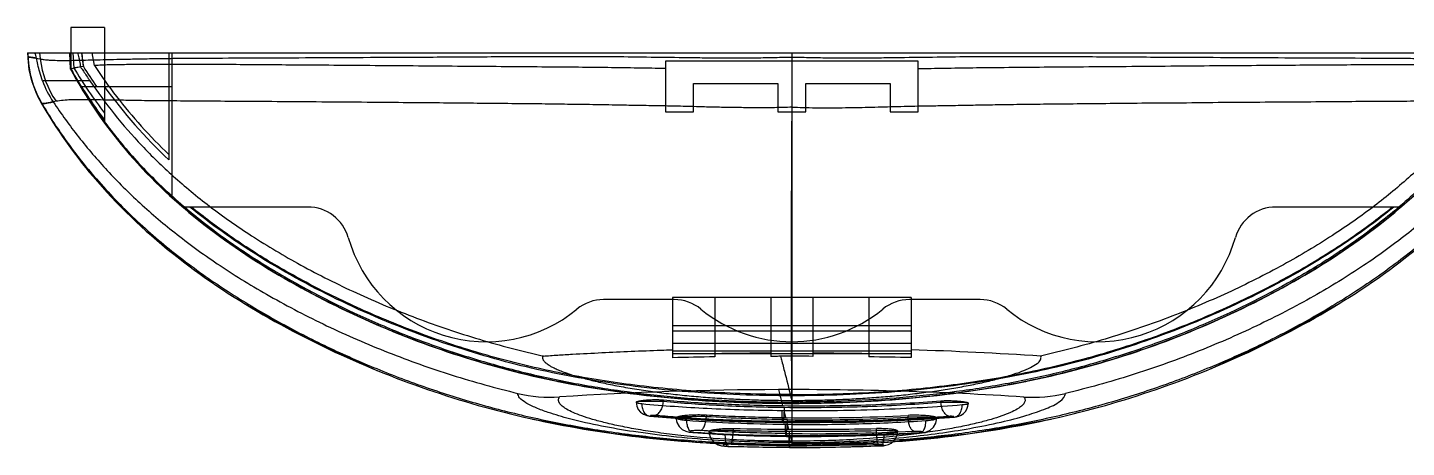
# Model space of a CAD drawing. Header units: inches. Extents: x 67 to 1213, y 469 to 1118.
# Drawn here: x 377.67 to 426.81, y 973.88 to 988.85 of the extents above; entities that cross this region are included whole.
import ezdxf

# ---------------------------------------------------------------- set-up
doc = ezdxf.new("R2010")
doc.units = ezdxf.units.IN
doc.header["$MEASUREMENT"] = 0

msp = doc.modelspace()

# ---------------------------------------------------------------- linework, layer by layer
at = {"color": 7, "linetype": 'Continuous'}
for p, q in [((379.20629, 988.84955), (379.20629, 987.37311)), ((380.40635, 988.84955), (379.20635, 988.84955)), ((380.40635, 988.84955), (380.40635, 985.4868)), ((377.66637, 987.94955), (377.67525, 987.7769)), ((377.66656, 987.94955), (432.14615, 987.94955)), ((377.67321, 987.94955), (377.68439, 987.73624)), ((378.09094, 987.94955), (378.11542, 987.73116)), ((379.2, 987.36773), (379.16983, 987.94955)), ((379.17021, 987.93599), (379.20018, 987.35523)), ((379.17527, 987.94955), (379.20638, 987.3559)), ((379.27863, 987.94955), (379.31835, 987.40186)), ((379.59343, 987.94756), (379.64727, 987.45887)), ((380.04844, 987.49552), (379.9741, 987.94955)), ((382.70635, 987.94955), (382.70635, 984.12917)), ((382.80635, 987.94955), (382.80635, 982.80657)), ((404.90635, 987.94955), (404.90629, 986.01562)), ((379.19976, 987.36621), (379.34641, 987.10921)), ((379.37613, 987.06045), (379.20596, 987.36249)), ((379.65466, 987.45982), (379.64976, 987.45918)), ((409.40624, 987.64949), (400.40635, 987.64949)), ((400.40635, 987.64949), (400.40635, 985.84949)), ((409.40635, 985.84949), (409.40635, 987.64949)), ((379.88874, 986.94955), (378.20263, 986.94955)), ((379.48133, 986.88134), (379.34641, 987.10921)), ((379.44903, 986.93498), (379.52256, 986.8127)), ((401.40635, 986.84949), (404.40635, 986.84949)), ((401.40635, 985.84949), (401.40635, 986.84949)), ((404.40635, 986.84949), (404.40635, 985.84949)), ((405.40635, 986.84949), (408.40635, 986.84949)), ((405.40635, 985.84949), (405.40635, 986.84949)), ((408.40635, 986.84949), (408.40635, 985.84949)), ((379.55081, 986.74949), (382.80616, 986.74949)), ((378.16379, 986.16124), (378.16337, 986.16148)), ((378.1634, 986.16143), (378.16379, 986.16124)), ((378.23471, 986.04363), (378.16721, 986.1565)), ((378.17071, 986.14996), (378.24457, 986.02732)), ((404.90635, 986.01563), (404.90633, 973.99676)), ((400.40635, 985.84949), (401.40635, 985.84949)), ((404.40635, 985.84949), (405.40635, 985.84949)), ((408.40635, 985.84949), (409.40635, 985.84949)), ((387.65523, 982.44955), (383.19488, 982.44955)), ((426.61782, 982.44955), (422.15748, 982.44955)), ((386.61755, 980.02485), (387.77122, 979.3789)), ((400.71429, 979.14955), (398.19842, 979.14955)), ((409.15635, 979.22453), (400.65635, 979.22453)), ((400.65635, 979.22453), (400.65635, 977.07795)), ((402.15635, 979.22453), (402.15635, 977.10534)), ((404.15635, 979.22453), (404.15635, 977.12538)), ((405.65635, 979.22453), (405.65635, 977.12604)), ((407.65635, 979.22453), (407.65635, 977.10747)), ((411.61429, 979.14955), (409.09842, 979.14955)), ((409.15635, 979.22453), (409.15635, 977.07941)), ((400.65635, 978.2244), (409.15635, 978.2244)), ((409.15635, 978.0244), (400.65635, 978.0244)), ((409.15635, 977.57796), (400.65635, 977.57796)), ((396.04014, 977.1368), (396.01765, 977.12991)), ((396.01765, 977.12991), (396.01909, 977.13555)), ((396.05304, 977.13769), (396.0191, 977.13535)), ((400.65635, 977.32796), (409.15635, 977.32796)), ((400.65635, 977.2244), (409.15635, 977.2244)), ((400.32693, 975.57213), (400.32693, 975.51479)), ((404.43647, 975.93959), (404.57907, 975.36829)), ((404.90482, 975.72025), (404.90482, 975.49663)), ((404.90597, 975.55492), (404.90598, 975.49663)), ((404.55852, 975.1963), (404.62219, 975.19563)), ((404.62219, 975.19563), (404.68573, 974.94107)), ((404.90631, 975.49663), (404.9063, 975.44993)), ((410.22135, 975.48168), (410.22135, 975.53915)), ((401.86043, 975.03866), (401.86043, 974.97404)), ((404.59802, 974.80143), (404.6054, 974.77175)), ((404.68124, 974.70222), (404.74554, 974.70147)), ((404.74554, 974.70147), (404.78894, 974.5276)), ((409.05065, 974.95528), (409.05065, 975.01975)), ((402.81673, 974.55332), (402.81673, 974.48343)), ((404.70428, 974.37417), (404.72831, 974.2776)), ((404.81223, 974.30705), (404.84403, 974.30694)), ((404.84403, 974.30694), (404.89578, 974.09963)), ((407.92377, 974.47788), (407.92377, 974.54768)), ((401.63399, 974.05455), (404.90635, 973.94955)), ((404.80707, 973.96112), (404.8266, 973.88264)), ((404.90635, 973.94955), (408.17871, 974.05455)), ((404.90635, 974.05067), (404.90635, 973.94955))]:
    msp.add_line(p, q, dxfattribs=at)
for points in [[(377.67526, 987.77672), (377.73938, 987.26569), (377.86264, 986.81155), (378.01902, 986.43153)], [(378.16667, 986.15742), (378.04627, 986.37834), (377.91907, 986.66472), (377.80836, 986.99519), (377.72683, 987.36005), (377.68343, 987.75447)], [(378.16931, 986.1523), (378.01638, 986.43974), (377.86362, 986.81662), (377.74515, 987.25987), (377.68353, 987.75268)], [(419.55857, 978.19495), (420.82866, 978.76802), (422.04148, 979.37889), (423.19517, 980.02485)], [(385.37011, 979.02538), (387.63815, 977.75811), (390.1185, 976.626)], [(387.77122, 979.37889), (388.98399, 978.76804), (390.25403, 978.19499)], [(419.69418, 976.62599), (422.17455, 977.75811), (424.44259, 979.02537)], [(396.57032, 976.23179), (398.12203, 975.95118), (399.73056, 975.73181), (401.39796, 975.57477), (403.12388, 975.48072), (404.90585, 975.44955)], [(404.90635, 975.44955), (406.6884, 975.48071), (408.4144, 975.57474), (410.08188, 975.73178), (411.69049, 975.95115), (413.24227, 976.23176)], [(399.35482, 975.49113), (399.37701, 975.35471), (399.43257, 975.23422), (399.51587, 975.13418), (399.62227, 975.05862), (399.73664, 975.01417), (399.83965, 974.99663)], [(410.70142, 974.96072), (410.77783, 974.97072), (410.86102, 974.99315), (410.94438, 975.03143), (411.02189, 975.08596), (411.09059, 975.15745), (411.1457, 975.24452), (411.18287, 975.34486), (411.19804, 975.45509)], [(395.66236, 974.89157), (398.55095, 974.37043), (401.63398, 974.05455)], [(399.8392, 974.99667), (400.89835, 974.91069), (402.0632, 974.841), (403.3069, 974.79261), (404.59887, 974.76676)], [(400.77509, 974.93627), (400.80695, 974.76224), (400.88859, 974.61958), (401.00353, 974.51522), (401.1301, 974.45295), (401.25104, 974.42296), (401.37447, 974.4087)], [(404.59887, 974.76676), (405.90675, 974.7637), (407.20133, 974.78361), (408.45173, 974.82495), (409.62753, 974.88536), (410.70188, 974.96075)], [(408.17872, 974.05455), (411.26176, 974.37043), (414.15035, 974.89157)], [(409.48376, 974.39694), (409.59293, 974.40857), (409.71196, 974.43601), (409.84051, 974.49655), (409.95671, 974.59883), (410.04104, 974.7416), (410.07501, 974.92102)], [(401.37382, 974.40874), (402.43996, 974.34274), (403.5629, 974.29723), (404.72171, 974.27262)], [(401.95388, 974.44898), (401.98178, 974.28341), (402.05572, 974.1447), (402.16173, 974.03989), (402.28191, 973.97333), (402.39708, 973.93946), (402.50987, 973.92298), (402.62993, 973.91543)], [(404.72171, 974.27262), (405.95079, 974.2692), (407.1713, 974.28935), (408.35725, 974.33257), (409.48411, 974.39696)], [(408.07586, 973.93265), (408.16804, 973.93922), (408.25956, 973.95375), (408.35494, 973.98262), (408.45208, 974.03332), (408.54117, 974.10818), (408.61359, 974.20596), (408.66189, 974.32315), (408.67944, 974.45493)], [(402.62983, 973.91543), (403.35611, 973.89606), (404.08869, 973.88353), (404.8246, 973.87764)], [(404.8246, 973.87764), (405.9188, 973.88097), (407.0059, 973.89925), (408.07597, 973.93265)]]:
    msp.add_lwpolyline(points, dxfattribs=at)
for centre, radius, start, end in [((533.0428, 1006.94679), 154.62099, 187.0581174, 187.2402704), ((381.17855, 987.93869), 3.49997, 183.000807, 210.516032), ((381.17959, 987.91938), 3.5, 182.999811, 209.900653), ((381.60407, 988.17347), 3.51658, 187.225611, 213.748481), ((393.67377, 995.53491), 16.61904, 209.434912, 217.029648), ((393.34025, 995.01947), 16.07672, 208.45881, 210.957808), ((393.61029, 995.26273), 16.42915, 208.748863, 216.516126), ((393.62334, 995.59714), 16.59774, 209.702076, 217.22109), ((394.08726, 996.24688), 17.215, 210.91714, 217.372233), ((394.49529, 996.83829), 17.5556, 212.290724, 215.077035), ((381.48515, 988.12947), 3.48814, 199.771219, 213.601909), ((395.35796, 997.58434), 18.46907, 215.919948, 226.763015), ((387.65523, 980.94955), 1.5, 15.815138, 90.000035), ((422.15748, 980.94955), 1.5, 90.000141, 164.184862), ((394.00635, 982.74855), 5.101, 195.815138, 309.424804), ((415.80635, 982.74855), 5.101, 230.575196, 344.184862), ((398.19842, 977.64955), 1.5, 90, 129.424804), ((400.71429, 977.64955), 1.5, 50.575196, 90), ((409.09842, 977.64955), 1.5, 90, 129.424804), ((411.61429, 977.64955), 1.5, 50.575196, 90), ((404.90635, 982.74855), 5.101, 230.575196, 309.424804), ((405.51713, 751.95864), 225.17179, 90.8551946, 91.2369393), ((405.02997, 809.39521), 167.8466, 90.2982187, 90.9809813), ((404.97605, 745.47328), 231.65391, 89.8317372, 90.1159777), ((404.94035, 818.24004), 159.00143, 89.0212482, 89.7419901), ((404.74032, 781.16991), 195.95925, 88.7087029, 89.1473599), ((404.96263, 843.3783), 134.04526, 86.2280891, 88.207157), ((396.30416, 980.64603), 4.97824, 256.474509, 273.641586), ((404.87795, 845.92825), 130.01209, 90.1945595, 93.6415401), ((404.87702, 845.92415), 130.01619, 86.339211, 90.1941428), ((413.49642, 980.64357), 4.97869, 266.338466, 283.500959), ((405.65632, 1042.38452), 67.45014, 269.1801869, 272.8845617), ((405.62642, 1038.54374), 63.6808, 269.2120742, 273.0823962), ((405.05158, 1052.9477), 78.64097, 268.1658969, 269.8256158), ((405.44718, 1100.88062), 126.3547, 268.8071337, 269.6979014), ((405.49048, 1097.23847), 122.78415, 268.7522288, 269.690684), ((405.62298, 1046.03556), 71.66732, 269.2655102, 272.8952275), ((405.55329, 1100.10771), 125.5824, 269.647631, 271.0815375), ((405.55263, 1091.64153), 117.18756, 269.6455242, 271.1593827), ((405.12302, 1054.51541), 80.20883, 269.8007074, 272.188927), ((405.09504, 1053.04923), 79.16704, 268.2270743, 269.8057258), ((405.43036, 1098.93605), 124.97658, 268.765973, 269.7142396), ((405.52258, 1101.86045), 127.90143, 269.6794616, 271.1062402), ((405.15518, 1050.13889), 76.25694, 269.7531228, 272.1809337)]:
    msp.add_arc(centre, radius, start, end, dxfattribs=at)
for points, knots in [([(377.98449, 987.7565), (377.97708, 987.79194), (377.96432, 987.85337), (377.94513, 987.90905), (377.93176, 987.94955), (377.9226, 987.94955)], [0, 0, 0, 0, 0.53076927, 0.86562511, 1, 1, 1, 1]), ([(379.43385, 987.94955), (379.44723, 987.94955), (379.46268, 987.88451), (379.49125, 987.80121), (379.52199, 987.63471), (379.54361, 987.51408), (379.55475, 987.44487)], [0, 0, 0, 0, 0.07695294, 0.28013764, 0.59696064, 1, 1, 1, 1]), ([(377.68335, 987.75597), (377.68299, 987.76298), (377.66656, 987.77819), (377.73087, 987.80946), (377.8653, 987.76221), (378.01199, 987.74887), (378.11542, 987.73116)], [0, 0, 0, 0, 0.04468619, 0.09935142, 0.33208581, 1, 1, 1, 1]), ([(377.98451, 987.75649), (377.94334, 987.76409), (377.87368, 987.77629), (377.7854, 987.78882), (377.72842, 987.79326), (377.69675, 987.79245), (377.6824, 987.78781), (377.67713, 987.78371), (377.67536, 987.77859), (377.67642, 987.77182), (377.67996, 987.76471), (377.6832, 987.75889), (377.68335, 987.75601)], [0, 0, 0, 0, 0.36861516, 0.62291486, 0.78383454, 0.87305405, 0.89838636, 0.91568555, 0.92960541, 0.94381841, 0.97465852, 1, 1, 1, 1]), ([(378.20263, 986.94955), (378.16631, 987.05059), (378.10407, 987.2445), (378.03519, 987.51485), (377.99992, 987.6827), (377.98449, 987.7565)], [0, 0, 0, 0, 0.38502246, 0.7296142, 1, 1, 1, 1]), ([(378.11542, 987.73117), (378.1635, 987.7206), (378.2713, 987.7037), (378.45095, 987.68844), (378.66577, 987.68012), (378.91855, 987.67784), (379.21246, 987.68072), (379.55103, 987.6874), (379.93793, 987.69656), (380.3766, 987.70707), (380.8699, 987.71784), (381.42012, 987.7293), (382.02874, 987.74168), (382.69641, 987.75215), (383.42208, 987.75813), (384.49773, 987.76329), (385.96674, 987.76917), (387.86805, 987.77837), (389.941, 987.78824), (392.1673, 987.79928), (394.52949, 987.81446), (396.57572, 987.82594), (398.26817, 987.82048), (399.57153, 987.80496), (400.66778, 987.78864), (401.55053, 987.7771), (402.21554, 987.77143), (402.88223, 987.76993), (403.43865, 987.77259), (403.88327, 987.77672), (404.21711, 987.78167), (404.55773, 987.79135), (404.78806, 987.79503), (404.90629, 987.79504)], [0, 0, 0, 0, 0.00551148, 0.01219576, 0.02017924, 0.02957478, 0.04049611, 0.05308577, 0.0674876, 0.08382604, 0.10221319, 0.12273092, 0.14544262, 0.17036842, 0.19749197, 0.22669035, 0.2908006, 0.36196314, 0.43956352, 0.52289188, 0.61122304, 0.70404025, 0.75198986, 0.80070962, 0.84997346, 0.87473989, 0.89955088, 0.9244306, 0.94938207, 0.96184812, 0.97421246, 0.98676192, 1, 1, 1, 1]), ([(379.20595, 987.37302), (379.2033, 987.37181), (379.19717, 987.36725), (379.20003, 987.3631), (379.20603, 987.36224)], [0, 0, 0, 0, 0.51224382, 1, 1, 1, 1]), ([(379.64727, 987.45887), (379.55851, 987.4461), (379.41691, 987.42901), (379.28, 987.38642), (379.20821, 987.37966), (379.19997, 987.36774)], [0, 0, 0, 0, 0.5882644, 0.90490662, 1, 1, 1, 1]), ([(379.20609, 987.36204), (379.47453, 986.87174), (380.06199, 985.92086), (381.11488, 984.54701), (382.34141, 983.24519), (383.73472, 982.02675), (385.23682, 980.92926), (387.34287, 979.61876), (389.56166, 978.51384), (391.84884, 977.60165), (393.59307, 977.01785), (395.37278, 976.53356), (397.19104, 976.1453), (399.05134, 975.84946), (400.95771, 975.64277), (402.91437, 975.52189), (404.23646, 975.49663), (404.90597, 975.49663)], [0, 0, 0, 0, 0.05661865, 0.11310938, 0.17515226, 0.23759221, 0.30045453, 0.36349821, 0.48885051, 0.55100047, 0.61299937, 0.67517243, 0.73785226, 0.8013584, 0.86601734, 0.93213635, 1, 1, 1, 1]), ([(379.20648, 987.35394), (379.76029, 986.31763), (381.11808, 984.35237), (383.7016, 981.891), (386.77957, 979.84081), (390.07002, 978.20251), (393.45686, 976.9518), (398.1958, 975.78682), (402.09032, 975.44955), (404.90635, 975.44955)], [0, 0, 0, 0, 0.11603957, 0.24231963, 0.36859969, 0.49487975, 0.62115981, 0.74743988, 1, 1, 1, 1]), ([(379.20722, 987.35434), (379.50022, 986.80953), (380.16189, 985.73455), (381.36633, 984.20667), (382.30076, 983.26534), (382.80655, 982.80677)], [0, 0, 0, 0, 0.31859252, 0.64838211, 1, 1, 1, 1]), ([(379.55475, 987.44487), (379.52263, 987.43966), (379.46431, 987.43011), (379.38553, 987.41564), (379.33887, 987.40641), (379.31836, 987.40187)], [0, 0, 0, 0, 0.40627041, 0.7377853, 1, 1, 1, 1]), ([(379.55475, 987.44487), (379.58995, 987.39294), (379.66247, 987.28557), (379.77372, 987.12041), (379.84989, 987.00726), (379.88874, 986.94955)], [0, 0, 0, 0, 0.3150275, 0.6506693, 1, 1, 1, 1]), ([(400.40557, 987.38766), (400.07906, 987.3931), (399.39274, 987.40537), (398.30792, 987.42116), (397.10824, 987.43414), (395.78255, 987.44517), (394.33191, 987.45615), (392.79154, 987.46805), (391.225, 987.48108), (389.70025, 987.4936), (388.25733, 987.50434), (386.91737, 987.51413), (385.6927, 987.52308), (384.59031, 987.52997), (383.60388, 987.53392), (382.71994, 987.53152), (381.92758, 987.5323), (381.22175, 987.52875), (380.60477, 987.51939), (380.22325, 987.50591), (380.04844, 987.49552)], [0, 0, 0, 0, 0.04812134, 0.10115116, 0.15987491, 0.22491578, 0.2965115, 0.37364637, 0.45191136, 0.52736331, 0.59834151, 0.66454484, 0.72482431, 0.77881365, 0.82699593, 0.87018398, 0.90907117, 0.94375721, 0.9741944, 1, 1, 1, 1]), ([(380.04844, 987.49552), (380.29729, 987.11754), (380.82813, 986.37465), (381.71545, 985.31146), (382.36541, 984.64329), (382.70635, 984.31747)], [0, 0, 0, 0, 0.32706954, 0.6591589, 1, 1, 1, 1]), ([(430.60665, 987.36211), (430.33821, 986.8718), (429.75074, 985.92089), (428.69783, 984.54702), (427.4713, 983.24519), (426.07799, 982.02675), (424.57588, 980.92926), (422.46984, 979.61876), (420.25105, 978.51384), (417.96387, 977.60165), (416.21964, 977.01785), (414.43993, 976.53356), (412.62164, 976.1453), (410.76126, 975.84945), (408.85479, 975.64275), (406.89802, 975.52188), (405.57585, 975.49663), (404.90631, 975.49663)], [0, 0, 0, 0, 0.05661898, 0.11311004, 0.17515186, 0.23759073, 0.30045198, 0.36349457, 0.48884472, 0.55099361, 0.61299145, 0.67516345, 0.7378422, 0.80135063, 0.86601199, 0.93213357, 1, 1, 1, 1]), ([(404.90635, 975.44955), (407.72239, 975.44955), (411.61691, 975.78682), (416.35584, 976.9518), (419.74268, 978.20251), (423.03314, 979.84081), (426.1111, 981.891), (428.69462, 984.35237), (430.05242, 986.31763), (430.60622, 987.35394)], [0, 0, 0, 0, 0.25256012, 0.37884019, 0.50512025, 0.63140031, 0.75768037, 0.88396043, 1, 1, 1, 1]), ([(404.90657, 987.79504), (405.0248, 987.79502), (405.25512, 987.79134), (405.59574, 987.78166), (405.92958, 987.77672), (406.37421, 987.77259), (406.93063, 987.76993), (407.59732, 987.77143), (408.26233, 987.77711), (409.14508, 987.78865), (410.24133, 987.80496), (411.54468, 987.82049), (413.23713, 987.82594), (415.28335, 987.81444), (417.64551, 987.79928), (419.8718, 987.78824), (421.94475, 987.77836), (423.84605, 987.76917), (425.31505, 987.76329), (426.39071, 987.75813), (427.11637, 987.75215), (427.78403, 987.74168), (428.39264, 987.72929), (428.94285, 987.71783), (429.43614, 987.70705), (429.8748, 987.69655), (430.26169, 987.6874), (430.60025, 987.68071), (430.89415, 987.67783), (431.14693, 987.6801), (431.36175, 987.68843), (431.54141, 987.70369), (431.64921, 987.7206), (431.69729, 987.73117)], [0, 0, 0, 0, 0.0132378, 0.02578725, 0.03815164, 0.05061806, 0.07556977, 0.10044951, 0.1252606, 0.15002767, 0.19929152, 0.24801135, 0.29596132, 0.38877799, 0.47710909, 0.56043739, 0.63803788, 0.70920074, 0.77331157, 0.80250994, 0.82963342, 0.85455929, 0.87727084, 0.89778795, 0.91617448, 0.93251279, 0.94691465, 0.95950408, 0.97042512, 0.97982053, 0.98780406, 0.99448845, 1, 1, 1, 1]), ([(409.40635, 987.38766), (409.7156, 987.39282), (410.36429, 987.40438), (411.38889, 987.41961), (412.52162, 987.43235), (413.77633, 987.4432), (415.15669, 987.45367), (416.65021, 987.46516), (418.20969, 987.4778), (419.76791, 987.49093), (421.2628, 987.50221), (422.65686, 987.51234), (423.93128, 987.52182), (425.07691, 987.52906), (426.09825, 987.534), (427.01121, 987.5316), (427.82885, 987.53232), (428.55692, 987.52913), (429.19244, 987.51982), (429.5848, 987.50619), (429.76427, 987.49552)], [0, 0, 0, 0, 0.04557487, 0.09560211, 0.15099592, 0.21249742, 0.28049549, 0.35440308, 0.43257865, 0.51029947, 0.58402024, 0.65286343, 0.71572541, 0.77181621, 0.8216793, 0.86622532, 0.90634348, 0.942163, 0.97350795, 1, 1, 1, 1]), ([(379.88874, 986.94955), (380.16163, 986.54417), (380.74668, 985.74901), (381.73794, 984.61218), (382.87049, 983.51231), (384.17606, 982.43283), (385.69488, 981.36982), (387.44472, 980.33201), (389.40721, 979.34805), (391.53259, 978.46052), (393.75976, 977.70833), (395.28552, 977.30894), (396.05396, 977.13774)], [0, 0, 0, 0, 0.0757955, 0.1529128, 0.2336893, 0.32039189, 0.41538749, 0.52093877, 0.635666, 0.75562047, 0.87788884, 1, 1, 1, 1]), ([(429.92397, 986.94955), (429.65113, 986.54425), (429.06682, 985.75008), (428.07765, 984.6154), (426.94912, 983.5187), (425.64877, 982.44224), (424.13537, 981.38123), (422.38888, 980.34339), (420.42893, 979.35892), (418.3052, 978.46959), (416.07188, 977.71544), (414.54016, 977.30816), (413.76397, 977.13491)], [0, 0, 0, 0, 0.07579762, 0.15275473, 0.23327992, 0.31966134, 0.41436881, 0.51972861, 0.63456123, 0.75436505, 0.87661965, 1, 1, 1, 1]), ([(379.55081, 986.74949), (379.83233, 986.27755), (380.45552, 985.34524), (381.54557, 984.0264), (382.36961, 983.20862), (382.80616, 982.81284)], [0, 0, 0, 0, 0.32166615, 0.65508056, 1, 1, 1, 1]), ([(378.14544, 986.1747), (378.14795, 986.17281), (378.15387, 986.16832), (378.15985, 986.16391), (378.16337, 986.16147)], [0, 0, 0, 0, 0.42312145, 1, 1, 1, 1]), ([(378.14547, 986.17464), (378.69132, 985.22534), (380.09916, 983.24596), (382.77075, 980.70541), (386.03376, 978.53505), (389.4732, 976.82322), (393.01684, 975.51441), (397.9731, 974.29646), (402.01045, 973.94955), (404.90635, 973.94955)], [0, 0, 0, 0, 0.10137245, 0.22974783, 0.35812321, 0.48649858, 0.61487396, 0.74324934, 1, 1, 1, 1]), ([(378.16337, 986.16147), (378.42616, 985.71531), (378.98961, 984.84813), (380.0321, 983.50811), (381.29632, 982.16627), (382.79249, 980.8573), (384.39203, 979.68793), (386.0643, 978.6474), (387.78542, 977.72163), (389.544, 976.90589), (391.33429, 976.19199), (393.1582, 975.58155), (395.01813, 975.07552), (396.91519, 974.6703), (398.85118, 974.36234), (400.82889, 974.14787), (402.8519, 974.02286), (404.21652, 973.99674), (404.90635, 973.99676)], [0, 0, 0, 0, 0.05065336, 0.10109955, 0.16597154, 0.23076392, 0.29539344, 0.35967938, 0.42338191, 0.48654853, 0.549309, 0.61192299, 0.67468752, 0.73786022, 0.80168796, 0.86646543, 0.93248129, 1, 1, 1, 1]), ([(378.16359, 986.1611), (378.42635, 985.71501), (378.98974, 984.84796), (380.03215, 983.50806), (381.29632, 982.16627), (382.79249, 980.8573), (384.39203, 979.68793), (386.0643, 978.6474), (387.78542, 977.72163), (389.544, 976.90589), (391.33429, 976.19199), (393.1582, 975.58155), (395.01813, 975.07552), (396.91519, 974.6703), (398.85118, 974.36234), (400.82888, 974.14787), (402.85188, 974.02286), (404.21649, 973.99674), (404.90633, 973.99676)], [0, 0, 0, 0, 0.05064702, 0.10108694, 0.16595991, 0.23075325, 0.29538375, 0.35967064, 0.42337413, 0.48654169, 0.54930311, 0.61191804, 0.6746835, 0.73785715, 0.80168564, 0.86646387, 0.93248051, 1, 1, 1, 1]), ([(378.16368, 986.16142), (378.16654, 986.15853), (378.16927, 986.14854), (378.1898, 986.14003), (378.23006, 986.14061), (378.30843, 986.14832), (378.42921, 986.16943), (378.52595, 986.18761), (378.57987, 986.19906)], [0, 0, 0, 0, 0.02846998, 0.06636581, 0.14203923, 0.31207047, 0.61458154, 1, 1, 1, 1]), ([(378.68004, 986.21991), (378.62057, 986.20738), (378.51771, 986.18625), (378.38448, 986.16136), (378.2918, 986.14681), (378.23113, 986.14052), (378.1958, 986.14055), (378.17561, 986.14507), (378.16823, 986.15408), (378.16578, 986.1595), (378.16379, 986.16124)], [0, 0, 0, 0, 0.34342443, 0.59348802, 0.7653629, 0.87435633, 0.93614168, 0.96728657, 0.98508616, 1, 1, 1, 1]), ([(378.57987, 986.19906), (378.86441, 985.77081), (379.47501, 984.92825), (380.50725, 983.72162), (381.68111, 982.557), (383.02129, 981.42079), (384.56549, 980.3076), (386.34493, 979.21878), (388.34559, 978.17982), (390.51693, 977.23791), (392.79235, 976.42826), (394.35164, 975.99544), (395.13986, 975.80585)], [0, 0, 0, 0, 0.07715964, 0.15595675, 0.23804641, 0.32504037, 0.41936373, 0.52343161, 0.63783126, 0.75739387, 0.87833972, 1, 1, 1, 1]), ([(404.90635, 986.01559), (404.70258, 985.99547), (404.27673, 985.99261), (403.65318, 985.99119), (403.0218, 985.99245), (402.40857, 986.00317), (401.74232, 986.01725), (401.03967, 986.04293), (400.2849, 986.05376), (399.55415, 986.06834), (398.76555, 986.08079), (397.93209, 986.09859), (397.02039, 986.10932), (396.11918, 986.12418), (395.13178, 986.13278), (394.11578, 986.14263), (393.01491, 986.15426), (391.83923, 986.16427), (390.48264, 986.1761), (388.95303, 986.19079), (387.37017, 986.19828), (385.88851, 986.21336), (384.5724, 986.21891), (383.41847, 986.22935), (382.41346, 986.23532), (381.60046, 986.24392), (380.95153, 986.25907), (380.41048, 986.26421), (379.9398, 986.27696), (379.54904, 986.27535), (379.22557, 986.27295), (378.94185, 986.2559), (378.76574, 986.23449), (378.68009, 986.21984)], [0, 0, 0, 0, 0.02341773, 0.04860281, 0.07135628, 0.09561443, 0.11874755, 0.14756908, 0.17602316, 0.20507386, 0.2311601, 0.2662239, 0.30041474, 0.33543403, 0.36930552, 0.41334469, 0.45163574, 0.49521559, 0.54780778, 0.6067908, 0.67015991, 0.72883556, 0.77625107, 0.82067999, 0.86081135, 0.89119367, 0.91366349, 0.93504547, 0.95307418, 0.96750741, 0.9797348, 0.99006218, 1, 1, 1, 1]), ([(404.90629, 986.01562), (405.03763, 986.00929), (405.31974, 985.99535), (405.75808, 985.9907), (406.22285, 985.99151), (406.69689, 985.99164), (407.17046, 985.99822), (407.636, 986.00825), (408.09406, 986.02058), (408.55653, 986.03312), (409.04019, 986.04534), (409.55975, 986.05682), (410.1309, 986.06571), (410.76855, 986.07577), (411.4839, 986.08973), (412.2845, 986.1043), (413.17533, 986.11695), (414.16049, 986.1277), (415.24628, 986.13802), (416.44078, 986.15161), (417.75765, 986.16351), (419.17796, 986.17067), (420.65483, 986.19219), (422.12835, 986.19686), (423.53064, 986.20724), (424.82597, 986.21965), (425.99452, 986.22446), (427.04557, 986.23194), (427.99229, 986.24366), (428.83725, 986.25297), (429.56972, 986.27374), (430.19125, 986.27562), (430.69631, 986.2735), (431.00023, 986.24073), (431.13262, 986.21985)], [0, 0, 0, 0, 0.01503871, 0.03229869, 0.0501263, 0.06819432, 0.0865119, 0.10429129, 0.12144969, 0.13891713, 0.15720273, 0.17678175, 0.1983514, 0.22253149, 0.24971704, 0.28017895, 0.31410953, 0.35160835, 0.39285577, 0.43829372, 0.48822783, 0.54346899, 0.60073111, 0.65714832, 0.71199086, 0.76111129, 0.80529779, 0.84563591, 0.88131893, 0.9135791, 0.94227768, 0.96511291, 0.98467188, 1, 1, 1, 1]), ([(404.90635, 973.94955), (407.80225, 973.94955), (411.83961, 974.29646), (416.79587, 975.51441), (420.3395, 976.82322), (423.77895, 978.53505), (427.04196, 980.70541), (429.71356, 983.24597), (431.12142, 985.22538), (431.66727, 986.1747)], [0, 0, 0, 0, 0.25675027, 0.38512535, 0.51350044, 0.64187553, 0.77025062, 0.8986257, 1, 1, 1, 1]), ([(431.64933, 986.16147), (431.38655, 985.71531), (430.82309, 984.84813), (429.7806, 983.50811), (428.51639, 982.16627), (427.02022, 980.8573), (425.42068, 979.68793), (423.74841, 978.6474), (422.02728, 977.72163), (420.2687, 976.90589), (418.47841, 976.19199), (416.6545, 975.58155), (414.79457, 975.07552), (412.89752, 974.6703), (410.96152, 974.36234), (408.98381, 974.14787), (406.9608, 974.02286), (405.59619, 973.99674), (404.90635, 973.99676)], [0, 0, 0, 0, 0.05065336, 0.10109954, 0.16597152, 0.23076389, 0.29539341, 0.35967934, 0.42338187, 0.48654848, 0.54930894, 0.61192293, 0.67468745, 0.73786014, 0.8016879, 0.86646539, 0.93248127, 1, 1, 1, 1]), ([(431.64911, 986.1611), (431.38635, 985.71501), (430.82296, 984.84796), (429.78055, 983.50806), (428.51639, 982.16627), (427.02022, 980.8573), (425.42068, 979.68793), (423.74841, 978.6474), (422.02728, 977.72163), (420.2687, 976.90589), (418.47841, 976.19199), (416.6545, 975.58155), (414.79457, 975.07552), (412.89752, 974.6703), (410.96152, 974.36234), (408.98381, 974.14787), (406.96081, 974.02286), (405.59619, 973.99674), (404.90635, 973.99676)], [0, 0, 0, 0, 0.05064698, 0.10108685, 0.16595976, 0.23075305, 0.29538348, 0.35967033, 0.42337376, 0.48654127, 0.54930262, 0.6119175, 0.67468291, 0.7378565, 0.80168514, 0.86646353, 0.93248033, 1, 1, 1, 1]), ([(431.23284, 986.19906), (430.94814, 985.77057), (430.33713, 984.9275), (429.30413, 983.72015), (428.12931, 982.55487), (426.78795, 981.41804), (425.24224, 980.30427), (423.46094, 979.21489), (421.45836, 978.17562), (419.28523, 977.23371), (417.0081, 976.42434), (415.44762, 975.99187), (414.65875, 975.80246)], [0, 0, 0, 0, 0.07714703, 0.15594099, 0.23802933, 0.32502105, 0.41935111, 0.52344168, 0.63786633, 0.75741242, 0.87833865, 1, 1, 1, 1]), ([(380.40632, 985.48695), (380.51739, 985.33671), (380.74456, 985.03991), (381.36925, 984.27711), (382.34145, 983.24512), (383.73471, 982.02677), (385.23682, 980.92925), (387.34286, 979.61877), (389.56166, 978.51384), (391.84884, 977.60165), (393.59307, 977.01785), (395.37278, 976.53356), (397.19103, 976.14531), (399.05132, 975.84946), (400.95766, 975.64278), (402.91429, 975.5219), (404.23637, 975.49663), (404.90587, 975.49663)], [0, 0, 0, 0, 0.02047554, 0.04096022, 0.10805059, 0.17557033, 0.24354682, 0.31171941, 0.44726974, 0.5144759, 0.58151872, 0.64874987, 0.71652901, 0.78520081, 0.85511917, 0.92661632, 1, 1, 1, 1]), ([(404.90204, 985.84946), (404.89971, 985.26471), (404.8908, 984.16696), (404.88812, 982.67901), (404.88586, 981.47792), (404.88488, 980.4808), (404.88434, 979.56685), (404.88457, 978.71122), (404.8851, 978.00761), (404.8865, 977.46288), (404.88815, 977.02776), (404.88985, 976.67068), (404.89178, 976.38846), (404.8938, 976.1653), (404.89605, 975.95905), (404.89791, 975.82606), (404.899, 975.76399)], [0, 0, 0, 0, 0.17393857, 0.32653921, 0.44259814, 0.53120845, 0.6231389, 0.71445637, 0.78571908, 0.83243151, 0.87648832, 0.91514954, 0.93864624, 0.96043871, 0.98153216, 1, 1, 1, 1]), ([(429.40635, 985.48689), (429.29528, 985.33666), (429.06813, 985.03988), (428.44345, 984.2771), (427.47126, 983.24512), (426.078, 982.02677), (424.57588, 980.92925), (422.46984, 979.61877), (420.25105, 978.51384), (417.96387, 977.60165), (416.21964, 977.01785), (414.43993, 976.53356), (412.62152, 976.14527), (410.76092, 975.84939), (408.85408, 975.64269), (406.89693, 975.52183), (405.5745, 975.49661), (404.90482, 975.49663)], [0, 0, 0, 0, 0.0204728, 0.04095473, 0.10804033, 0.17555527, 0.24352692, 0.31169465, 0.44723533, 0.51443671, 0.58147476, 0.64870112, 0.71647543, 0.7851595, 0.85509073, 0.9266016, 1, 1, 1, 1]), ([(404.90635, 975.4496), (404.13751, 975.4496), (402.57196, 975.4837), (400.21861, 975.65522), (397.88377, 975.96446), (395.63078, 976.41131), (393.47819, 976.99045), (391.41088, 977.70194), (389.43464, 978.53232), (387.58783, 979.45213), (385.92128, 980.42429), (384.46617, 981.41369), (383.59337, 982.10666), (383.19488, 982.44955)], [0, 0, 0, 0, 0.09906705, 0.20169006, 0.30388894, 0.40234842, 0.49743653, 0.59089786, 0.68384568, 0.77345255, 0.85655884, 0.93226118, 1, 1, 1, 1]), ([(404.90289, 975.72025), (403.67228, 975.72026), (401.31474, 975.80207), (397.96906, 976.20549), (394.83995, 976.84264), (391.76349, 977.81094), (388.70772, 979.08948), (385.88398, 980.64375), (384.19849, 981.83928), (383.4535, 982.44955)], [0, 0, 0, 0, 0.16115169, 0.30850539, 0.44083713, 0.5787299, 0.73018406, 0.8738877, 1, 1, 1, 1]), ([(404.899, 975.76399), (403.92347, 975.7641), (402.05402, 975.81637), (399.36951, 976.06189), (396.90414, 976.45353), (394.60287, 976.98097), (392.41166, 977.64714), (390.30629, 978.4506), (388.31779, 979.36429), (386.50249, 980.35309), (384.90527, 981.37206), (383.94323, 982.09176), (383.50337, 982.44955)], [0, 0, 0, 0, 0.1281114, 0.24542216, 0.3537726, 0.45568664, 0.55522969, 0.65428933, 0.75139722, 0.84240035, 0.92553854, 1, 1, 1, 1]), ([(404.899, 975.76399), (405.87667, 975.76383), (407.74957, 975.81573), (410.43813, 976.06121), (412.90724, 976.45319), (415.2117, 976.98137), (417.4051, 977.64851), (419.50765, 978.45125), (421.49261, 979.36328), (423.30709, 980.35117), (424.90604, 981.371), (425.86974, 982.09198), (426.30933, 982.44955)], [0, 0, 0, 0, 0.12830964, 0.24571465, 0.3540725, 0.45616568, 0.55575176, 0.65470714, 0.7513072, 0.84222664, 0.92563175, 1, 1, 1, 1]), ([(426.3592, 982.44955), (425.61099, 981.83664), (423.91883, 980.63712), (421.08636, 979.08028), (418.0258, 977.80233), (414.94733, 976.83601), (411.81909, 976.2018), (408.47922, 975.8008), (406.12839, 975.72019), (404.90289, 975.72025)], [0, 0, 0, 0, 0.12661844, 0.27074066, 0.42230159, 0.56008585, 0.69246577, 0.83956726, 1, 1, 1, 1]), ([(426.61782, 982.44955), (426.21929, 982.10663), (425.34765, 981.41458), (423.89396, 980.42595), (422.22701, 979.4532), (420.3775, 978.53195), (418.39744, 977.7002), (416.32937, 976.98889), (414.17815, 976.41052), (411.92769, 975.9643), (409.59454, 975.65528), (407.24126, 975.48372), (405.67555, 975.4496), (404.90635, 975.4496)], [0, 0, 0, 0, 0.06774531, 0.1432518, 0.22634107, 0.31624365, 0.40930606, 0.50287684, 0.59782574, 0.69611937, 0.79828972, 0.90088675, 1, 1, 1, 1]), ([(396.01765, 977.12992), (396.01705, 977.12369), (396.01619, 977.11066), (396.01588, 977.09014), (396.01826, 977.06775), (396.02398, 977.04375), (396.03374, 977.01837), (396.04812, 976.99159), (396.06824, 976.96272), (396.09609, 976.93065), (396.1345, 976.89427), (396.18711, 976.85263), (396.25813, 976.80503), (396.35246, 976.75087), (396.47613, 976.68941), (396.63705, 976.61965), (396.8462, 976.54019), (397.1189, 976.44937), (397.47426, 976.34586), (397.92421, 976.23198), (398.46425, 976.11415), (399.06753, 976.00149), (399.70246, 975.9005), (400.34877, 975.81362), (401.00201, 975.7404), (401.66189, 975.68007), (402.32496, 975.63216), (402.98455, 975.59629), (403.63619, 975.57183), (404.27511, 975.5579), (404.69658, 975.55492), (404.90451, 975.55492)], [0, 0, 0, 0, 0.00203493, 0.00424733, 0.00666895, 0.0093377, 0.01225394, 0.01548797, 0.01920495, 0.02367954, 0.02928128, 0.03639379, 0.04548303, 0.05707092, 0.07175781, 0.0903889, 0.11410982, 0.14452585, 0.18387559, 0.23450193, 0.29549705, 0.3636754, 0.43413989, 0.50463969, 0.57581931, 0.64798085, 0.72020754, 0.79209345, 0.86287837, 0.93235397, 1, 1, 1, 1]), ([(396.01909, 977.13555), (396.02125, 977.1356), (396.02584, 977.13577), (396.03285, 977.13631), (396.0377, 977.13664), (396.04014, 977.1368)], [0, 0, 0, 0, 0.30796513, 0.65296473, 1, 1, 1, 1]), ([(396.04014, 977.1368), (396.12741, 977.14281), (396.302, 977.15421), (396.65121, 977.17623), (397.26247, 977.2127), (398.136, 977.25947), (399.18463, 977.3073), (400.02481, 977.33913), (400.51544, 977.35509), (400.65635, 977.35946)], [0, 0, 0, 0, 0.05678208, 0.11356408, 0.22712747, 0.45425117, 0.6813714, 0.90848855, 1, 1, 1, 1]), ([(404.50713, 977.1267), (404.46799, 977.12659), (404.38987, 977.12571), (404.27294, 977.12633), (404.19516, 977.12557), (404.15635, 977.12538)], [0, 0, 0, 0, 0.33480114, 0.66813113, 1, 1, 1, 1]), ([(404.50787, 977.12669), (404.52244, 977.0691), (404.57669, 976.85464), (404.70903, 976.33075), (404.82658, 975.8644), (404.90452, 975.55492)], [0, 0, 0, 0, 0.10994033, 0.40938028, 1, 1, 1, 1]), ([(404.90452, 975.55492), (405.11224, 975.55492), (405.53077, 975.55782), (406.16238, 975.57146), (406.80057, 975.5951), (407.44233, 975.62939), (408.08547, 975.67492), (408.7284, 975.73233), (409.36598, 975.80193), (409.99083, 975.88354), (410.59686, 975.97668), (411.17968, 976.08103), (411.73181, 976.19582), (412.24033, 976.31883), (412.69324, 976.44734), (413.0816, 976.57963), (413.39833, 976.71273), (413.62699, 976.84685), (413.77673, 976.9784), (413.79504, 977.09339), (413.78077, 977.13341)], [0, 0, 0, 0, 0.06758226, 0.13616659, 0.20553527, 0.27535139, 0.34525073, 0.41529069, 0.48534776, 0.55390606, 0.62029671, 0.68481396, 0.74652018, 0.80374218, 0.85501014, 0.89960449, 0.93726084, 0.96633669, 0.98617413, 1, 1, 1, 1]), ([(404.90635, 974.05067), (404.46695, 974.05069), (403.53461, 974.06384), (402.10016, 974.13063), (400.65873, 974.2532), (399.32679, 974.42285), (398.11648, 974.63047), (397.09782, 974.85796), (396.32264, 975.08296), (395.80014, 975.27552), (395.45576, 975.44344), (395.21461, 975.60678), (395.14243, 975.74978), (395.13986, 975.80585)], [0, 0, 0, 0, 0.13045444, 0.27678692, 0.42624784, 0.55982419, 0.67529446, 0.79072973, 0.86948441, 0.91482613, 0.9557619, 0.98333624, 1, 1, 1, 1]), ([(404.89578, 974.09964), (404.54231, 974.09969), (403.84559, 974.10882), (402.52769, 974.16), (401.29514, 974.25712), (400.17008, 974.39674), (399.45467, 974.50761), (398.82707, 974.62521), (398.28461, 974.74659), (397.82368, 974.86871), (397.44094, 974.99002), (397.13306, 975.10917), (396.92379, 975.21158), (396.79302, 975.29341), (396.71828, 975.34991), (396.6603, 975.40574), (396.61902, 975.46128), (396.59506, 975.5172), (396.58576, 975.59147), (396.60331, 975.64581), (396.62046, 975.67785)], [0, 0, 0, 0, 0.12164068, 0.23974542, 0.45383727, 0.54683258, 0.62983112, 0.70292779, 0.76652578, 0.82108089, 0.86697353, 0.90461973, 0.93461188, 0.94696396, 0.95765612, 0.96679916, 0.9745787, 0.9813154, 0.98749549, 1, 1, 1, 1]), ([(399.36403, 975.50478), (399.38417, 975.51959), (399.45395, 975.53628), (399.57955, 975.55856), (399.75025, 975.57397), (399.94522, 975.58341), (400.13994, 975.58372), (400.26804, 975.57752), (400.32693, 975.57213)], [0, 0, 0, 0, 0.07725263, 0.21368562, 0.39886285, 0.60409869, 0.81731393, 1, 1, 1, 1]), ([(400.32676, 975.57213), (400.65471, 975.54211), (401.33157, 975.48887), (402.35979, 975.42963), (403.44913, 975.38814), (404.18953, 975.37303), (404.57904, 975.36831)], [0, 0, 0, 0, 0.23201692, 0.47828829, 0.7255616, 1, 1, 1, 1]), ([(413.1784, 975.67505), (413.19011, 975.65918), (413.20945, 975.62636), (413.22244, 975.57154), (413.21649, 975.51576), (413.19256, 975.46033), (413.15187, 975.40497), (413.09448, 975.3492), (413.02016, 975.29271), (412.88903, 975.21074), (412.67811, 975.10864), (412.36814, 974.98969), (411.98352, 974.8682), (411.52088, 974.74597), (410.97655, 974.62464), (410.34694, 974.50709), (409.62963, 974.39627), (408.50235, 974.25672), (407.26766, 974.15957), (405.94762, 974.10856), (405.2498, 974.09959), (404.89578, 974.09963)], [0, 0, 0, 0, 0.0067695, 0.01290356, 0.01900777, 0.02568364, 0.03339238, 0.04244876, 0.05306284, 0.06537724, 0.09547306, 0.13330282, 0.17927147, 0.23384827, 0.29750224, 0.37065396, 0.45365301, 0.54659631, 0.76049272, 0.87848489, 1, 1, 1, 1]), ([(404.90635, 974.05067), (405.35443, 974.05057), (406.26973, 974.06389), (407.65886, 974.1281), (408.95823, 974.23529), (410.16034, 974.37863), (411.26001, 974.54961), (412.30851, 974.7618), (413.21656, 974.99214), (413.92908, 975.24333), (414.41604, 975.44807), (414.65232, 975.69349), (414.65875, 975.80246)], [0, 0, 0, 0, 0.13329612, 0.27227267, 0.41361384, 0.52105161, 0.63234769, 0.74463399, 0.83900386, 0.9113728, 0.96752582, 1, 1, 1, 1]), ([(410.22135, 975.53915), (410.2784, 975.54363), (410.3998, 975.5485), (410.59268, 975.5478), (410.78838, 975.53813), (410.96457, 975.52223), (411.09284, 975.50068), (411.16326, 975.48422), (411.18549, 975.47057)], [0, 0, 0, 0, 0.1767144, 0.37495261, 0.59534824, 0.78207312, 0.91943748, 1, 1, 1, 1]), ([(399.36403, 975.50478), (399.35826, 975.50054), (399.35121, 975.4739), (399.40723, 975.46345), (399.46618, 975.44716), (399.52434, 975.44179), (399.55634, 975.43882)], [0, 0, 0, 0, 0.09437535, 0.26557763, 0.57608895, 1, 1, 1, 1]), ([(400.32693, 975.51479), (400.26805, 975.51558), (400.14192, 975.51653), (399.94833, 975.51657), (399.75418, 975.51523), (399.58298, 975.51313), (399.45565, 975.50943), (399.38759, 975.50745), (399.36403, 975.50478)], [0, 0, 0, 0, 0.18342836, 0.39289806, 0.60300043, 0.78823083, 0.92612723, 1, 1, 1, 1]), ([(399.55633, 975.43883), (399.55761, 975.37863), (399.57023, 975.28793), (399.61282, 975.1771), (399.65626, 975.10467), (399.71032, 975.04842), (399.7709, 975.01085), (399.83432, 974.99415), (399.87624, 974.99555), (399.896, 974.99892)], [0, 0, 0, 0, 0.28845401, 0.43169977, 0.56683776, 0.69029597, 0.80204494, 0.90396205, 1, 1, 1, 1]), ([(399.55634, 975.43862), (400.33185, 975.36719), (401.5449, 975.28333), (403.21345, 975.219), (404.10428, 975.20139), (404.55851, 975.19638)], [0, 0, 0, 0, 0.46641652, 0.72794277, 1, 1, 1, 1]), ([(400.0124, 975.01919), (400.0526, 975.02615), (400.11412, 975.05567), (400.18147, 975.11874), (400.22987, 975.1831), (400.26958, 975.2591), (400.30946, 975.36902), (400.32388, 975.45677), (400.32693, 975.51479)], [0, 0, 0, 0, 0.1954153, 0.31231118, 0.44103203, 0.57900521, 0.72164342, 1, 1, 1, 1]), ([(404.64268, 975.29642), (403.87533, 975.30547), (402.43479, 975.34717), (400.99713, 975.44984), (400.32693, 975.51479)], [0, 0, 0, 0, 0.53264126, 1, 1, 1, 1]), ([(404.6054, 974.77175), (404.60431, 974.77008), (404.60223, 974.76698), (404.59605, 974.76663), (404.59166, 974.77266), (404.58765, 974.78189), (404.58361, 974.79636), (404.57774, 974.825), (404.57156, 974.87249), (404.56589, 974.94087), (404.56167, 975.02106), (404.55919, 975.10753), (404.55857, 975.16664), (404.55852, 975.1963)], [0, 0, 0, 0, 0.01344042, 0.02301289, 0.03662663, 0.05927147, 0.09267526, 0.1369976, 0.25723434, 0.41557784, 0.60068292, 0.7996001, 1, 1, 1, 1]), ([(404.57904, 975.36831), (405.07974, 975.36222), (406.06981, 975.36088), (407.52968, 975.39038), (408.91006, 975.44814), (409.80051, 975.50605), (410.22135, 975.53916)], [0, 0, 0, 0, 0.26603579, 0.52596693, 0.77571821, 1, 1, 1, 1]), ([(404.59802, 974.80143), (404.60176, 974.80716), (404.60755, 974.82521), (404.61502, 974.85982), (404.62205, 974.90972), (404.62865, 974.97313), (404.63415, 975.04736), (404.63991, 975.15633), (404.64206, 975.24016), (404.64268, 975.29641)], [0, 0, 0, 0, 0.04115481, 0.11198789, 0.21392346, 0.34359794, 0.49565352, 0.6615996, 1, 1, 1, 1]), ([(404.62218, 975.19595), (405.19078, 975.19014), (406.31613, 975.19131), (407.96475, 975.22818), (409.51579, 975.29871), (410.50951, 975.36577), (410.98024, 975.40344)], [0, 0, 0, 0, 0.26807554, 0.53049514, 0.77736656, 1, 1, 1, 1]), ([(410.22134, 975.48184), (409.8074, 975.44721), (408.93409, 975.38625), (407.57208, 975.32309), (406.12649, 975.29074), (405.14051, 975.2907), (404.64268, 975.29658)], [0, 0, 0, 0, 0.22318008, 0.47030154, 0.73250712, 1, 1, 1, 1]), ([(411.18549, 975.47057), (411.16062, 975.47311), (411.09096, 975.47559), (410.9623, 975.47928), (410.79174, 975.48167), (410.59902, 975.48318), (410.40632, 975.4833), (410.28043, 975.48244), (410.22135, 975.48168)], [0, 0, 0, 0, 0.07777931, 0.21661306, 0.40053971, 0.608379, 0.81618114, 1, 1, 1, 1]), ([(410.52451, 974.98582), (410.48743, 974.99245), (410.4302, 975.01997), (410.36649, 975.0792), (410.31937, 975.14155), (410.27982, 975.21697), (410.23885, 975.32974), (410.22423, 975.42086), (410.22135, 975.48168)], [0, 0, 0, 0, 0.18240387, 0.29430156, 0.4202445, 0.55867342, 0.70516227, 1, 1, 1, 1]), ([(410.65005, 974.96327), (410.66915, 974.95991), (410.70983, 974.95851), (410.77142, 974.97531), (410.83017, 975.01302), (410.8826, 975.06934), (410.9248, 975.14178), (410.96636, 975.25272), (410.97881, 975.34331), (410.98024, 975.40353)], [0, 0, 0, 0, 0.09401091, 0.19408646, 0.30465291, 0.42783388, 0.56359697, 0.7081247, 1, 1, 1, 1]), ([(410.98024, 975.40353), (411.02725, 975.4073), (411.08496, 975.42608), (411.19635, 975.41875), (411.19307, 975.46591), (411.18548, 975.47057)], [0, 0, 0, 0, 0.58298019, 0.88999583, 1, 1, 1, 1]), ([(400.0124, 975.01919), (399.99876, 975.02042), (399.97078, 975.02104), (399.92665, 975.02099), (399.89966, 975.01435), (399.86418, 975.01573), (399.87314, 974.99551), (399.88734, 974.99972), (399.896, 974.99892)], [0, 0, 0, 0, 0.2302825, 0.48009641, 0.69509443, 0.81671236, 0.85365582, 1, 1, 1, 1]), ([(404.6054, 974.77175), (403.76661, 974.7811), (402.19486, 974.82431), (400.62602, 974.9314), (399.89604, 974.99892)], [0, 0, 0, 0, 0.53363571, 1, 1, 1, 1]), ([(404.59802, 974.80143), (404.16597, 974.80639), (403.28314, 974.82409), (402.00523, 974.87404), (400.90877, 974.94353), (400.26324, 974.99652), (400.0124, 975.01919)], [0, 0, 0, 0, 0.28228373, 0.57685804, 0.83545335, 1, 1, 1, 1]), ([(400.77563, 974.94024), (400.77236, 974.92836), (400.81358, 974.89744), (400.88343, 974.88347), (401.00978, 974.85886), (401.107, 974.85079), (401.165, 974.84649)], [0, 0, 0, 0, 0.09000607, 0.2792256, 0.57525784, 1, 1, 1, 1]), ([(400.77562, 974.94024), (400.78084, 974.95925), (400.85323, 974.98425), (400.96521, 975.00952), (401.14744, 975.03055), (401.36755, 975.04439), (401.61059, 975.04828), (401.77908, 975.04339), (401.86043, 975.03866)], [0, 0, 0, 0, 0.05373594, 0.17250405, 0.33940211, 0.54055183, 0.77795026, 1, 1, 1, 1]), ([(401.86043, 974.97404), (401.78029, 974.97571), (401.61706, 974.97728), (401.37637, 974.97684), (401.15542, 974.97029), (400.96879, 974.96861), (400.8571, 974.94853), (400.78603, 974.95391), (400.77562, 974.94024)], [0, 0, 0, 0, 0.22125407, 0.45088673, 0.66277366, 0.83628852, 0.95257207, 1, 1, 1, 1]), ([(401.16502, 974.84652), (401.7309, 974.80441), (402.90254, 974.73922), (404.07553, 974.70964), (404.68124, 974.70228)], [0, 0, 0, 0, 0.48367016, 1, 1, 1, 1]), ([(401.41258, 974.41217), (401.39808, 974.40856), (401.36628, 974.40637), (401.31798, 974.42303), (401.27341, 974.46059), (401.23439, 974.51611), (401.20348, 974.58733), (401.17318, 974.69797), (401.16526, 974.78685), (401.16502, 974.8465)], [0, 0, 0, 0, 0.08004678, 0.16609095, 0.26689237, 0.38698168, 0.52664485, 0.68053402, 1, 1, 1, 1]), ([(401.65319, 974.47886), (401.68145, 974.48738), (401.72217, 974.52168), (401.76334, 974.58234), (401.79465, 974.64648), (401.82058, 974.72154), (401.84748, 974.83113), (401.85764, 974.91683), (401.86043, 974.97404)], [0, 0, 0, 0, 0.15835394, 0.26714766, 0.39525433, 0.53923246, 0.69270438, 1, 1, 1, 1]), ([(401.86043, 975.03864), (402.16418, 975.02094), (402.78312, 974.99021), (403.72683, 974.95782), (404.36671, 974.94522), (404.69124, 974.94097)], [0, 0, 0, 0, 0.32222824, 0.65627396, 1, 1, 1, 1]), ([(404.75072, 974.86916), (404.25769, 974.87555), (403.29374, 974.89861), (402.33058, 974.94469), (401.86043, 974.97407)], [0, 0, 0, 0, 0.51140634, 1, 1, 1, 1]), ([(410.52451, 974.98582), (410.23766, 974.96332), (409.56723, 974.91611), (408.43581, 974.8562), (407.14402, 974.81361), (405.83909, 974.79418), (404.99492, 974.79694), (404.59802, 974.80143)], [0, 0, 0, 0, 0.1455318, 0.33993023, 0.57303748, 0.79923437, 1, 1, 1, 1]), ([(410.64998, 974.96328), (410.20285, 974.92761), (409.25807, 974.86473), (407.78315, 974.79944), (406.21545, 974.7659), (405.14563, 974.76574), (404.60541, 974.77176)], [0, 0, 0, 0, 0.22244221, 0.46951426, 0.73208263, 1, 1, 1, 1]), ([(404.72832, 974.2776), (404.72721, 974.27593), (404.72508, 974.27283), (404.71887, 974.27249), (404.71442, 974.27851), (404.71036, 974.28776), (404.70629, 974.30223), (404.70036, 974.33089), (404.69415, 974.37839), (404.68847, 974.44679), (404.68428, 974.52698), (404.68184, 974.61345), (404.68127, 974.67256), (404.68124, 974.70222)], [0, 0, 0, 0, 0.01351104, 0.02319708, 0.03689445, 0.05958634, 0.09301524, 0.13734771, 0.25756979, 0.41586121, 0.60088683, 0.79970622, 1, 1, 1, 1]), ([(404.70428, 974.37417), (404.70811, 974.37984), (404.7141, 974.39783), (404.72181, 974.43233), (404.7291, 974.48211), (404.73595, 974.54543), (404.74168, 974.61964), (404.74774, 974.72872), (404.75003, 974.81269), (404.75071, 974.86906)], [0, 0, 0, 0, 0.04116335, 0.1118376, 0.2135461, 0.34302446, 0.49500035, 0.66101817, 1, 1, 1, 1]), ([(404.74554, 974.70158), (405.59407, 974.69206), (407.24248, 974.70393), (408.88929, 974.77998), (409.68683, 974.83517)], [0, 0, 0, 0, 0.51490963, 1, 1, 1, 1]), ([(410.07446, 974.92488), (410.07253, 974.93151), (410.05837, 974.94356), (410.03184, 974.95535), (409.99563, 974.96678), (409.95163, 974.97706), (409.89905, 974.98677), (409.83625, 974.99598), (409.76036, 975.00477), (409.66799, 975.01294), (409.55826, 975.01983), (409.43521, 975.02448), (409.30591, 975.02626), (409.17722, 975.02488), (409.09226, 975.02187), (409.05065, 975.01975)], [0, 0, 0, 0, 0.01990391, 0.04882105, 0.08529218, 0.12857943, 0.17932966, 0.23940002, 0.31166867, 0.39966115, 0.50686255, 0.62879058, 0.75481771, 0.87982485, 1, 1, 1, 1]), ([(410.07446, 974.92488), (410.06376, 974.93685), (409.999, 974.93186), (409.89288, 974.94964), (409.7182, 974.95107), (409.50983, 974.95703), (409.28197, 974.95769), (409.12711, 974.95652), (409.05065, 974.95528)], [0, 0, 0, 0, 0.04693747, 0.1623045, 0.3347536, 0.54666849, 0.77628724, 1, 1, 1, 1]), ([(409.24287, 974.45991), (409.21745, 974.46815), (409.18091, 974.50063), (409.14354, 974.55787), (409.11428, 974.62026), (409.08956, 974.69481), (409.06314, 974.80707), (409.05328, 974.89562), (409.05065, 974.95528)], [0, 0, 0, 0, 0.14528443, 0.24870038, 0.37366412, 0.51789997, 0.67530146, 1, 1, 1, 1]), ([(409.44778, 974.40041), (409.47755, 974.39278), (409.55453, 974.40832), (409.62899, 974.51222), (409.67609, 974.6583), (409.68655, 974.77324), (409.68683, 974.83541)], [0, 0, 0, 0, 0.16716946, 0.37877932, 0.66183519, 1, 1, 1, 1]), ([(409.6868, 974.83535), (409.74277, 974.83922), (409.84031, 974.84661), (409.96699, 974.87092), (410.03877, 974.88349), (410.07747, 974.91443), (410.07442, 974.92489)], [0, 0, 0, 0, 0.4125689, 0.72688689, 0.91985432, 1, 1, 1, 1]), ([(410.65005, 974.96327), (410.66009, 974.96408), (410.67458, 974.95966), (410.68936, 974.97974), (410.64985, 974.9804), (410.62153, 974.9868), (410.57167, 974.98754), (410.54007, 974.98703), (410.52451, 974.98582)], [0, 0, 0, 0, 0.15202992, 0.19062719, 0.30180413, 0.51182605, 0.76458033, 1, 1, 1, 1]), ([(401.65319, 974.47886), (401.61708, 974.48096), (401.54427, 974.48184), (401.43765, 974.48193), (401.35772, 974.46438), (401.29145, 974.46988), (401.27423, 974.42378), (401.35091, 974.42362), (401.38383, 974.4143), (401.41257, 974.41217)], [0, 0, 0, 0, 0.20874884, 0.42315336, 0.60142157, 0.70951706, 0.74224129, 0.83365758, 1, 1, 1, 1]), ([(404.72831, 974.2776), (404.34834, 974.28226), (403.59719, 974.29811), (402.49169, 974.34191), (401.76668, 974.38646), (401.41257, 974.41218)], [0, 0, 0, 0, 0.34348881, 0.67907329, 1, 1, 1, 1]), ([(404.70428, 974.37417), (404.35656, 974.37844), (403.66822, 974.3916), (402.65106, 974.42603), (401.98189, 974.45945), (401.65319, 974.47886)], [0, 0, 0, 0, 0.34169347, 0.67645862, 1, 1, 1, 1]), ([(402.81673, 974.48343), (402.73116, 974.48402), (402.56401, 974.48462), (402.33919, 974.47778), (402.13585, 974.4788), (402.04419, 974.45506), (401.95314, 974.46398), (401.95387, 974.44891)], [0, 0, 0, 0, 0.2967599, 0.57452391, 0.80036954, 0.94768211, 1, 1, 1, 1]), ([(401.95387, 974.44891), (401.95356, 974.46755), (402.02996, 974.49862), (402.13846, 974.51998), (402.33279, 974.54309), (402.56109, 974.55429), (402.72989, 974.55516), (402.81673, 974.55332)], [0, 0, 0, 0, 0.06349719, 0.21252459, 0.42788576, 0.70426054, 1, 1, 1, 1]), ([(401.95387, 974.44891), (401.95396, 974.44274), (401.96504, 974.4287), (401.99091, 974.41606), (402.029, 974.40274), (402.07915, 974.39078), (402.14208, 974.37932), (402.21918, 974.36878), (402.31095, 974.35945), (402.41785, 974.35178), (402.49397, 974.34837), (402.53463, 974.34705)], [0, 0, 0, 0, 0.0308119, 0.07872512, 0.14557294, 0.23097734, 0.33627464, 0.4648036, 0.61955531, 0.79684654, 1, 1, 1, 1]), ([(402.64574, 973.92009), (402.64268, 973.9182), (402.63611, 973.9153), (402.6203, 973.91529), (402.60546, 973.92745), (402.5937, 973.94513), (402.57961, 973.97388), (402.56479, 974.02172), (402.55131, 974.0908), (402.54146, 974.1714), (402.53584, 974.25813), (402.53463, 974.31737), (402.53463, 974.34705)], [0, 0, 0, 0, 0.02278343, 0.04438734, 0.09677578, 0.13397847, 0.17993066, 0.29840142, 0.44997198, 0.62503839, 0.81207177, 1, 1, 1, 1]), ([(402.73873, 973.98835), (402.74449, 973.99339), (402.75499, 974.01096), (402.76779, 974.04565), (402.78022, 974.0955), (402.79171, 974.15887), (402.8014, 974.23321), (402.81162, 974.34253), (402.81554, 974.42685), (402.81673, 974.48344)], [0, 0, 0, 0, 0.04538001, 0.11791527, 0.2200505, 0.34901591, 0.49985708, 0.66437797, 1, 1, 1, 1]), ([(409.4478, 974.40041), (408.68579, 974.34861), (407.11287, 974.27772), (405.53849, 974.26773), (404.72831, 974.27759)], [0, 0, 0, 0, 0.48523762, 1, 1, 1, 1]), ([(404.80707, 973.96112), (404.8089, 973.96726), (404.81139, 973.98509), (404.81487, 974.01949), (404.81804, 974.06905), (404.82109, 974.13232), (404.82362, 974.20649), (404.82631, 974.31568), (404.82732, 974.3997), (404.82762, 974.45613)], [0, 0, 0, 0, 0.03880737, 0.10830817, 0.20954609, 0.33909812, 0.49161892, 0.65854648, 1, 1, 1, 1]), ([(404.8266, 973.88265), (404.82642, 973.88176), (404.82606, 973.88024), (404.82559, 973.87866), (404.82475, 973.87742), (404.82368, 973.87834), (404.82329, 973.87998), (404.82255, 973.88273), (404.82197, 973.88666), (404.82098, 973.89442), (404.8199, 973.9073), (404.81868, 973.92649), (404.81752, 973.95052), (404.81598, 973.99147), (404.81447, 974.05176), (404.81318, 974.13188), (404.81243, 974.21832), (404.81225, 974.2774), (404.81223, 974.30706)], [0, 0, 0, 0, 0.00624379, 0.01035135, 0.0124585, 0.01424976, 0.01809259, 0.02447822, 0.03358674, 0.04555061, 0.07830032, 0.12256277, 0.17792881, 0.24398132, 0.4047786, 0.59315594, 0.79578368, 1, 1, 1, 1]), ([(404.90635, 974.05067), (404.90431, 974.05292), (404.90171, 974.06155), (404.89836, 974.07774), (404.89669, 974.0915), (404.89578, 974.09963)], [0, 0, 0, 0, 0.18118213, 0.51282177, 1, 1, 1, 1]), ([(408.67942, 974.4547), (408.67975, 974.45977), (408.67232, 974.47143), (408.65402, 974.48155), (408.62922, 974.49157), (408.59814, 974.50044), (408.56, 974.50904), (408.51239, 974.51748), (408.45175, 974.52594), (408.37412, 974.53416), (408.27796, 974.5414), (408.16658, 974.54658), (408.04656, 974.54897), (407.96481, 974.54847), (407.92377, 974.54768)], [0, 0, 0, 0, 0.0196629, 0.04696744, 0.08148631, 0.12274205, 0.17212103, 0.23281766, 0.30996095, 0.40923445, 0.5350933, 0.68340545, 0.84101681, 1, 1, 1, 1]), ([(408.67942, 974.4547), (408.68263, 974.46681), (408.59745, 974.45578), (408.52494, 974.47651), (408.34352, 974.47322), (408.1472, 974.47884), (407.99945, 974.47825), (407.92377, 974.47788)], [0, 0, 0, 0, 0.04964477, 0.19541728, 0.42093453, 0.69997924, 1, 1, 1, 1]), ([(407.99199, 973.98276), (407.98716, 973.98763), (407.97849, 974.00407), (407.9677, 974.03658), (407.95701, 974.08406), (407.9469, 974.14568), (407.93817, 974.21954), (407.92862, 974.33158), (407.92492, 974.41879), (407.92377, 974.47788)], [0, 0, 0, 0, 0.04086147, 0.10803376, 0.20482355, 0.33002556, 0.48022519, 0.64782841, 1, 1, 1, 1]), ([(408.18657, 974.36502), (408.18664, 974.30333), (408.1833, 974.19101), (408.15366, 974.05338), (408.12981, 973.95326), (408.07234, 973.92932), (408.05717, 973.93719)], [0, 0, 0, 0, 0.38577468, 0.69481346, 0.89309416, 1, 1, 1, 1]), ([(408.18657, 974.36503), (408.25338, 974.36766), (408.37217, 974.37465), (408.53098, 974.39524), (408.62174, 974.41478), (408.6784, 974.44007), (408.67938, 974.45469)], [0, 0, 0, 0, 0.39445258, 0.71053519, 0.91356495, 1, 1, 1, 1]), ([(409.24287, 974.45999), (409.27811, 974.46134), (409.34218, 974.46311), (409.42696, 974.45909), (409.49467, 974.45455), (409.53441, 974.44385), (409.57105, 974.44138), (409.5679, 974.40932), (409.50876, 974.41211), (409.47494, 974.40263), (409.44778, 974.40051)], [0, 0, 0, 0, 0.22833608, 0.41280528, 0.55595721, 0.65147185, 0.70984315, 0.73535328, 0.82362117, 1, 1, 1, 1]), ([(402.73873, 973.98847), (402.70422, 973.98915), (402.6393, 973.98959), (402.54739, 973.98006), (402.49432, 973.97812), (402.44155, 973.95212), (402.50019, 973.9297), (402.5536, 973.92638), (402.61332, 973.92103), (402.64574, 973.91993)], [0, 0, 0, 0, 0.21242369, 0.40603228, 0.54138055, 0.59618761, 0.65717213, 0.80035372, 1, 1, 1, 1]), ([(407.99199, 973.98278), (408.02115, 973.98276), (408.06596, 973.98325), (408.12684, 973.97705), (408.15514, 973.97331), (408.18609, 973.96236), (408.15771, 973.94301), (408.11964, 973.94372), (408.08042, 973.93826), (408.05716, 973.93721)], [0, 0, 0, 0, 0.27497913, 0.43226649, 0.54787734, 0.59979816, 0.64446133, 0.78049969, 1, 1, 1, 1])]:
    msp.add_open_spline(points, degree=3, knots=knots, dxfattribs=at)

doc.saveas('drawing.dxf')
